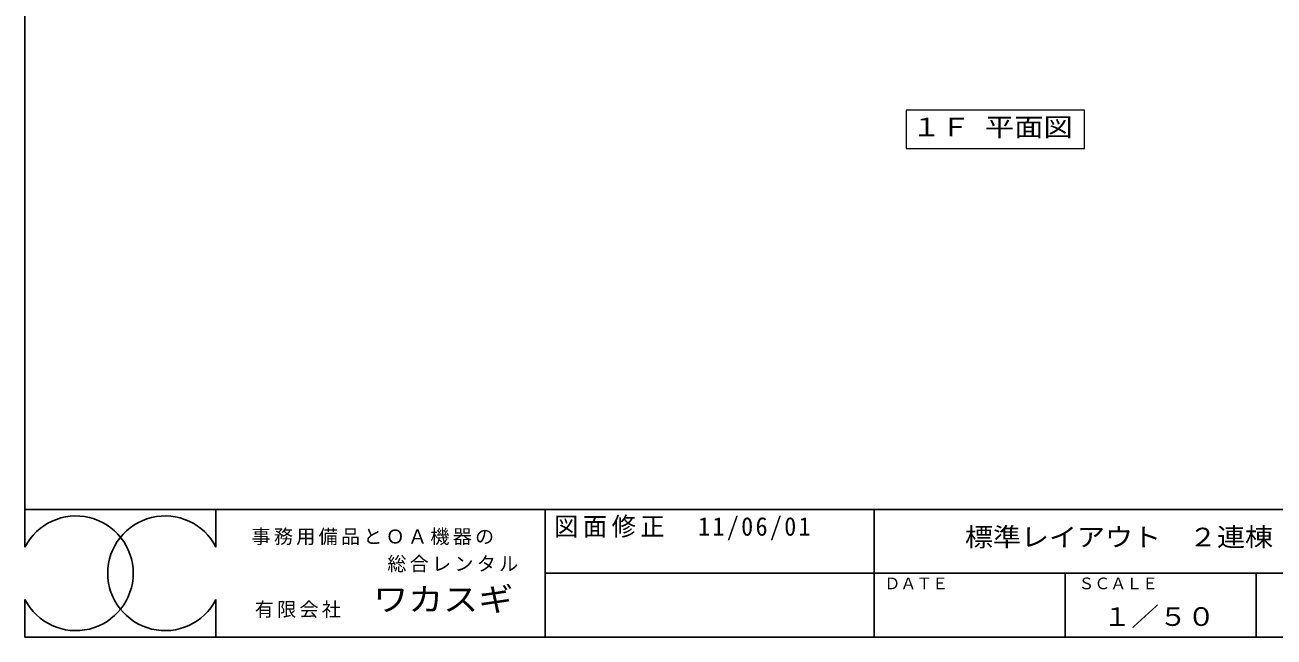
# Model space of a CAD drawing. Units: millimetres, scale not verified. Extents: x -9834 to 9831, y -7081 to 6901.
# Drawn here: x -9834 to -25, y -7081 to -2278 of the extents above; entities that cross this region are included whole.
import ezdxf
from ezdxf.enums import TextEntityAlignment as Align

# ---------------------------------------------------------------- set-up
doc = ezdxf.new("R2010")
doc.units = ezdxf.units.MM
doc.header["$LTSCALE"] = 50
doc.layers.add('0-0', color=7, linetype='Continuous', lineweight=25)
doc.layers.add('0-2', color=7, linetype='Continuous', lineweight=25)
doc.styles.add('ＭＳ ゴシック', font='')
doc.styles.get('ＭＳ ゴシック').set_extended_font_data('MS Gothic')

msp = doc.modelspace()

# ---------------------------------------------------------------- linework, layer by layer
at = {"layer": '0-0'}
for p, q in [((-9834.22, 6901.34), (-9834.22, -6374.94)), ((-9834.22, -6081.09), (9830.56, -6081.09)), ((-8334.22, -6081.09), (-8334.22, -6374.94)), ((-5749.42, -6081.62), (-5749.42, -7081.09)), ((-3164.63, -6081.62), (-3164.63, -7081.09)), ((-5749.42, -6581.09), (8902.95, -6581.09)), ((-1664.62, -6581.4), (-1664.62, -7081.09)), ((-164.62, -6581.4), (-164.62, -7081.09)), ((-9834.22, -6787.25), (-9834.22, -7081.09)), ((-8334.22, -6787.25), (-8334.22, -7081.09)), ((-9834.22, -7081.09), (9827.94, -7081.09))]:
    msp.add_line(p, q, dxfattribs=at)
for centre, start, end in [((-9434.22, -6581.09), 207.26608, 152.73392), ((-8734.22, -6581.09), 27.26604, 332.73396)]:
    msp.add_arc(centre, 450, start, end, dxfattribs=at)
at = {"layer": '0-2', "color": 4, "lineweight": 18}
msp.add_lwpolyline([(-2913.45, -3246.97), (-1513.45, -3246.97), (-1513.45, -2946.97), (-2913.45, -2946.97)], close=True, dxfattribs=at)

# ---------------------------------------------------------------- texts
at = {"layer": '0-0', "color": 3, "style": 'ＭＳ ゴシック', "width": 1.1}
msp.add_text('ワカスギ', height=183.3, dxfattribs=at).set_placement((-7099.69, -6931.57), align=Align.BOTTOM_LEFT)
at = {"layer": '0-0', "color": 4, "style": 'ＭＳ ゴシック'}
for s, p in [('ＤＡＴＥ', (-3084.48, -6733.89)), ('ＳＣＡＬＥ', (-1561.22, -6733.89))]:
    msp.add_text(s, height=91.64, dxfattribs=at).set_placement(p, align=Align.BOTTOM_LEFT)
at = {"layer": '0-0', "style": 'ＭＳ ゴシック', "width": 1.1}
msp.add_text('１／５０', height=146.6, dxfattribs=at).set_placement((-1367.53, -7037.91), align=Align.BOTTOM_LEFT)
at = {"layer": '0-0', "char_height": 110, "attachment_point": 7, "style": 'ＭＳ ゴシック'}
for s, insert in [('\\T1.17;事務用備品とＯＡ機器の', (-8055.13, -6360.01)), ('\\T1.17;総合レンタル', (-6988.79, -6573.28)), ('\\T1.17;有限会社', (-8029.54, -6931.57))]:
    msp.add_mtext(s, dxfattribs=dict(at, insert=insert))
at = {"layer": '0-2', "style": 'ＭＳ ゴシック'}
for s, width, p in [('１Ｆ 平面図', 1.15, (-2870.08, -3195.84)), ('標準レイアウト\u3000２連棟', 1.1, (-2452.57, -6414.08))]:
    msp.add_text(s, height=146.6, dxfattribs=dict(at, width=width)).set_placement(p, align=Align.BOTTOM_LEFT)
at = {"layer": '0-2', "insert": (-5678.5, -6321.95), "char_height": 146.6, "attachment_point": 7, "style": 'ＭＳ ゴシック'}
msp.add_mtext('\\T1.19;\\W0.95;図面修正\u300011/06/01', dxfattribs=at)

doc.saveas('drawing.dxf')
